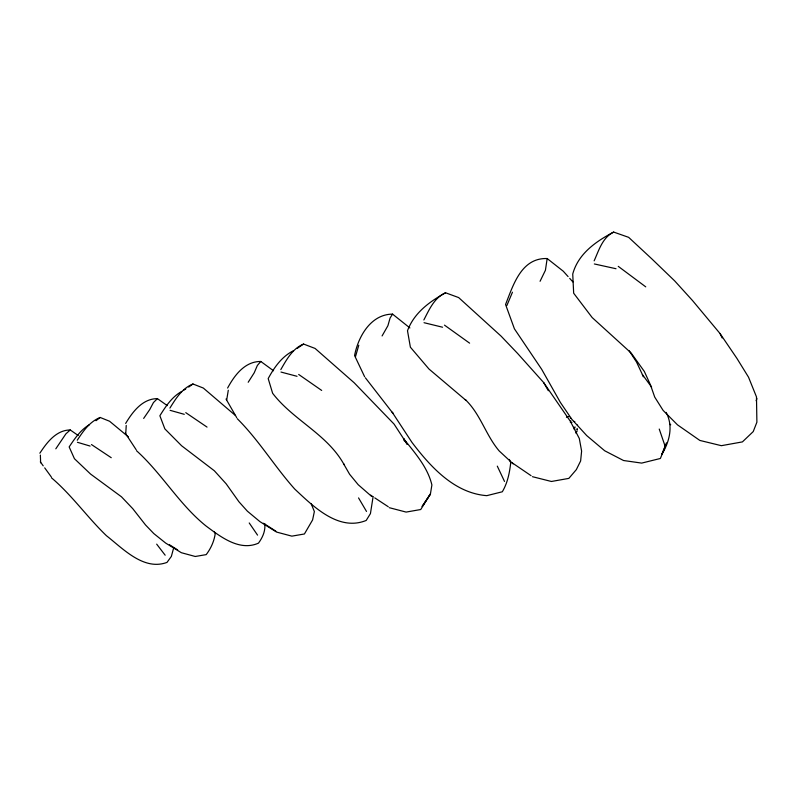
<?xml version="1.0" encoding="UTF-8"?>
<svg xmlns="http://www.w3.org/2000/svg" width="797" height="797" viewBox="0 0 797 797"><rect width="100%" height="100%" fill="white"/><g stroke="black" fill="none" stroke-linecap="round" stroke-linejoin="round"><path stroke-width="1.2" d="M577.018 428.407L577.486 429.234M571.957 422.33L571.808 422.48M574.956 429.055L574.776 429.095M577.566 425.03L577.427 425.568M125.717 434.066L126.235 425.449M373.126 496.521L370.436 513.607L366.192 520.451C338.595 531.729 313.211 506.344 294.741 489.069C274.507 466.404 258.836 440.143 237.207 418.634M226.687 400.024L228.291 390.241M173.437 548.754L171.345 556.436L166.991 562.403C143.809 571.041 123.037 548.695 106.439 535.714C87.232 517.203 71.909 495.156 51.486 477.811M568.082 276.569L563.26 271.209L547.17 258.537L545.427 270.253L540.067 281.291M355.512 356.578L358.77 345.231M756.124 400.732L756.921 398.739L756.473 397.982M570.343 422.36L570.931 420.896M662.038 453.792L666.441 442.883M577.078 431.336L575.842 433.06M506.882 305.53L512.451 292.21M594.144 260.838C598.896 250.298 602.472 237.546 613.67 232.076L628.644 237.337L651.747 258.806L674.73 280.942L692.503 300.529L720.05 333.564L736.996 358.511L748.532 377.2L756.483 396.896L756.891 422.211L753.225 431.585L742.415 441.897L721.365 445.682L699.846 440.432L677.52 424.871L663.094 410.375L654.716 397.085L650.442 384.841L644.335 371.452L631.124 352.981L592.171 317.555L573.671 293.216L572.734 274.029C578.253 253.655 595.937 241.431 613.67 232.076M423.855 319.946C429.224 309.625 434.245 297.759 445.563 292.778L458.644 297.57L501.044 336.095L517.572 353.41L543.644 382.54L570.333 421.284L579.309 438.489L581.611 451.102L580.624 460.975L576.351 469.602L568.849 478.389L551.414 481.478L532.436 476.686M662.068 454.001C669.59 441.369 673.455 426.036 666.093 412.378M382.082 335.945L387.91 325.704L390.072 318.053L392.562 314.118L409.887 327.936M280.813 369.579C286.551 359.656 292.409 348.678 303.557 344.045L315.084 348.438L354.147 382.749L394.057 424.074L407.227 444.288L403.501 438.539L404.288 440.801M227.603 388.049C234.448 375.347 244.858 361.32 260.798 361.469L273.54 370.774M248.196 382.261L254.243 372.757L257.361 365.454L260.798 361.469M169.92 408.074C175.818 398.56 182.095 388.358 192.954 383.985L203.305 388.039L235.065 415.187M125.647 423.436C132.631 411.81 142.514 398.63 157.427 398.63L167.27 405.613M143.659 418.425L149.746 409.548L153.442 402.565L157.427 398.63M77.259 440.223C83.217 431.147 89.682 421.623 100.193 417.469L109.587 421.254L128.357 436.846M39.85 453.214C46.834 442.504 56.228 430.071 70.236 429.962L78.226 435.501M55.81 448.811L65.902 433.837L70.236 429.962M96.009 420.696L100.193 417.469M188.68 387.083L192.954 383.985M297.181 348.399L303.557 344.045M445.563 292.778C429.513 301.655 414.081 312.882 407.496 330.755L410.385 347.193L428.975 369.021L465.866 400.263L465.289 399.576C480.581 414.171 485.752 435.212 499.221 450.982L513.138 463.864M293.216 350.839C281.72 356.697 274.168 367.507 268.19 378.575L272.634 393.29C293.336 420.338 327.358 434.156 344.105 464.671L343.656 463.914L349.594 474.245L358.192 484.696L371.382 496.192M181.666 391.447C171.923 396.906 165.627 406.49 159.868 415.755L164.849 428.876L181.626 445.782L214.353 470.778L226.159 483.809L238.931 501.761L247.389 511.196L259.912 521.617L276.579 532.077L291.851 536.142L304.414 533.98L312.603 519.923L314.367 511.554L311.228 503.843M183.718 390.201L185.771 388.956M89.244 424.781C80.517 429.981 74.719 438.639 69.15 446.908L74.44 458.713L90.549 474.046L121.483 496.81L132.78 508.695L145.552 524.984L153.801 533.572L165.706 543.106L181.327 552.7L195.255 556.485L206.204 554.622C210.806 548.545 213.985 541.651 215.18 534L214.254 531.699M566.428 417.289L567.175 416.881M573.671 427.401L575.324 427.122M547.17 258.537C521.258 257.7 513.278 285.057 505.557 304.474L514.424 328.832L541.681 369.31L560.371 402.415L571.828 419.282L586.722 435.6L604.694 450.773L623.543 460.517L641.675 463.097L660.384 458.474L665.216 446.499L659.239 429.055M392.562 314.118C370.804 314.257 358.212 336.573 354.575 355.542L364.618 376.722M568.012 416.602L568.769 416.502M573.76 421.434L574.826 421.593M573.96 428.886L574.527 428.955M594.333 263.956L616.021 268.728M424.044 322.705L442.574 327.218M389.245 507.679L406.121 512.082L420.736 509.522L430.42 494.01L431.894 484.974C427.63 466.982 414.689 452.676 403.501 438.539M280.992 372.06L297.032 376.304M170.09 410.325L184.286 414.32M77.429 442.295L90.131 446.071M570.174 417.817L570.861 418.355M169.432 544.74L177.661 549.89M263.478 523.25L275.822 531.151M370.635 495.146L372.697 496.511M374.769 497.866L388.229 506.713M91.456 444.547L111.241 457.707M185.751 412.647L207.031 427.092M512.082 462.758L531.051 475.67M298.686 374.451L321.689 390.44M444.487 325.136L469.612 343.158M618.253 266.357L645.749 286.86M576.719 429.623L577.118 430.25M670.028 424.153L670.725 424.821M136.516 450.723C162.04 473.747 179.176 504.421 206.074 526.03C220.59 536.76 239.518 551.624 258.477 543.136C262.592 537.507 265.57 531.011 264.783 523.788M569.696 278.362L572.913 281.939M365.375 377.788L392.901 413.235L392.164 412.188L411.959 442.395C430.46 466.743 454.39 493.223 486.808 495.654L502.309 491.779C507.55 482.972 509.582 472.85 510.728 462.688L509.343 459.441M156.67 544.142L165.168 555.21M629.132 350.72L636.554 362.077L642.382 374.54L651.617 387.123M40.308 461.842L43.227 465.856M44.692 467.859L51.267 476.885M249.222 522.952L257.551 535.126M125.259 433.11L136.177 449.747M358.55 497.916L366.5 511.435M226.029 399.028L236.689 417.608M543.644 382.54L548.336 390.729M720.05 333.564L722.162 337.968M497.298 466.135L504.511 481.438M642.382 374.54L643.269 376.802M40.368 455.077L40.627 462.758M430.42 494.01L422.201 506.374L430.42 494.01"/></g></svg>
